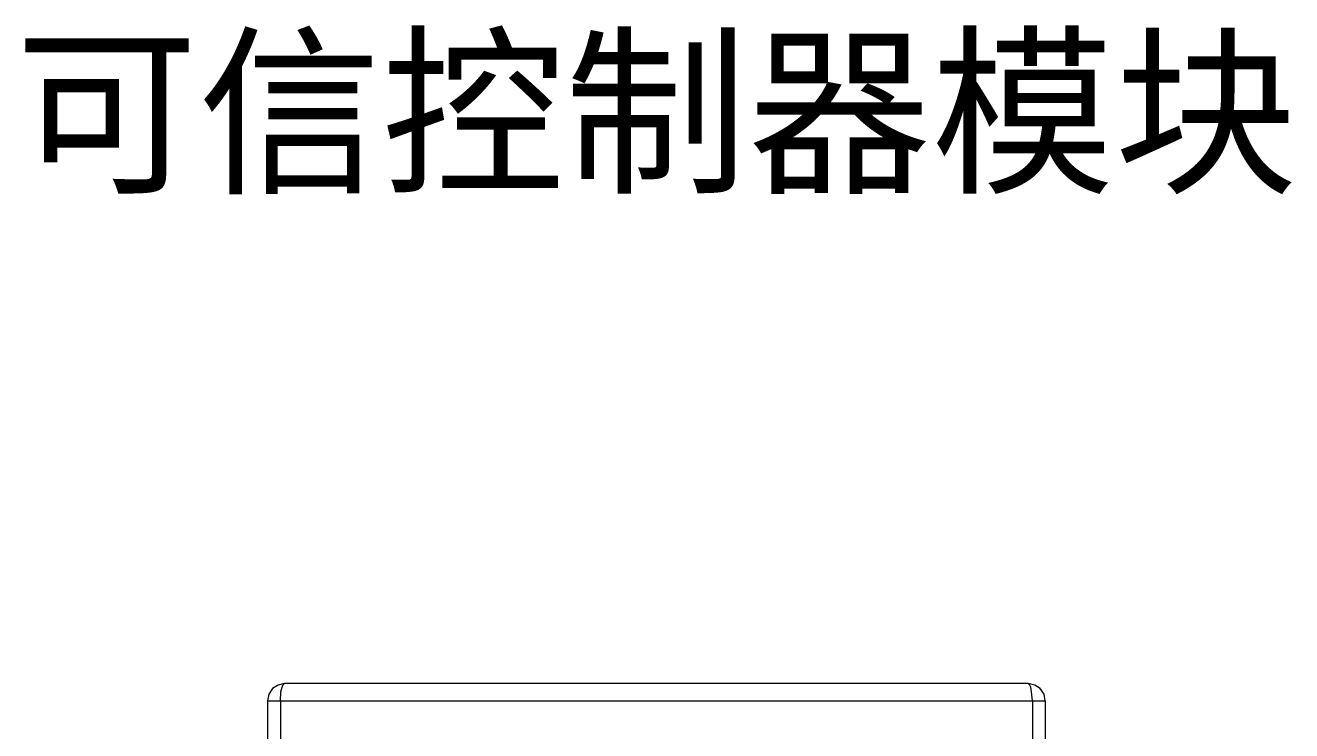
# Model space of a CAD drawing. Header units: millimetres. Extents: x 33157 to 59611, y -29750 to 1750.
# Drawn here: x 53709.2 to 53768.2, y -3044.7 to -3011.8 of the extents above; entities that cross this region are included whole.
import ezdxf

# ---------------------------------------------------------------- set-up
doc = ezdxf.new("R2010")
doc.units = ezdxf.units.MM
doc.layers.get('0').update_dxf_attribs({"lineweight": 18})
doc.layers.add('细实线', color=7, linetype='Continuous', lineweight=20)
doc.styles.add('WMF-宋体0', font='')
doc.styles.get('WMF-宋体0').set_extended_font_data('宋体')

msp = doc.modelspace()

# ---------------------------------------------------------------- linework, layer by layer
at = {"lineweight": 9}
for p, q in [((53720.49, -3043.274), (53720.49, -3207.671)), ((53721.106, -3043.274), (53721.106, -3107.638)), ((53756.088, -3043.274), (53756.088, -3107.638)), ((53756.687, -3043.274), (53756.687, -3170.437))]:
    msp.add_line(p, q, dxfattribs=at)
for points, knots in [([(53721.289, -3042.475), (53721.289, -3042.475), (53720.99, -3042.542), (53720.99, -3042.542), (53720.99, -3042.542), (53720.723, -3042.708), (53720.723, -3042.708), (53720.723, -3042.708), (53720.557, -3042.974), (53720.557, -3042.974), (53720.557, -3042.974), (53720.49, -3043.274), (53720.49, -3043.274)], [0, 0, 0, 0, 153062.001555, 153062.001555, 153062.001555, 306124.00311, 306124.00311, 306124.00311, 459186.004666, 459186.004666, 459186.004666, 612248.006221, 612248.006221, 612248.006221, 612248.006221]), ([(53721.106, -3043.274), (53721.106, -3043.274), (53721.123, -3042.858), (53721.123, -3042.858), (53721.123, -3042.858), (53721.173, -3042.641), (53721.173, -3042.641), (53721.173, -3042.641), (53721.206, -3042.542), (53721.206, -3042.542), (53721.206, -3042.542), (53721.289, -3042.475), (53721.289, -3042.475)], [0, 0, 0, 0, 153063.136578, 153063.136578, 153063.136578, 306126.273156, 306126.273156, 306126.273156, 459189.409734, 459189.409734, 459189.409734, 612252.546312, 612252.546312, 612252.546312, 612252.546312]), ([(53756.687, -3043.274), (53756.687, -3043.274), (53756.637, -3042.974), (53756.637, -3042.974), (53756.637, -3042.974), (53756.454, -3042.708), (53756.454, -3042.708), (53756.454, -3042.708), (53756.204, -3042.542), (53756.204, -3042.542), (53756.204, -3042.542), (53755.888, -3042.475), (53755.888, -3042.475)], [0, 0, 0, 0, 153160.787857, 153160.787857, 153160.787857, 306321.575715, 306321.575715, 306321.575715, 459482.363572, 459482.363572, 459482.363572, 612643.151429, 612643.151429, 612643.151429, 612643.151429]), ([(53756.088, -3043.274), (53756.088, -3043.274), (53756.054, -3042.858), (53756.054, -3042.858), (53756.054, -3042.858), (53756.021, -3042.641), (53756.021, -3042.641), (53756.021, -3042.641), (53755.971, -3042.542), (53755.971, -3042.542), (53755.971, -3042.542), (53755.888, -3042.475), (53755.888, -3042.475)], [0, 0, 0, 0, 153159.515165, 153159.515165, 153159.515165, 306319.030329, 306319.030329, 306319.030329, 459478.545494, 459478.545494, 459478.545494, 612638.060658, 612638.060658, 612638.060658, 612638.060658])]:
    msp.add_open_spline(points, degree=3, knots=knots, dxfattribs=at)
for points in [[(53755.888, -3042.475), (53755.888, -3042.475), (53721.289, -3042.475), (53721.289, -3042.475)], [(53720.49, -3043.274), (53720.49, -3043.274), (53756.687, -3043.274), (53756.687, -3043.274)]]:
    msp.add_open_spline(points, degree=3, dxfattribs=at)

# ---------------------------------------------------------------- texts
at = {"layer": '细实线', "insert": (53738.589, -3016.225), "char_height": 6.25, "width": 149.29046, "attachment_point": 5, "style": 'WMF-宋体0'}
msp.add_mtext('\\pxqc;可信控制器模块', dxfattribs=at)

doc.saveas('drawing.dxf')
